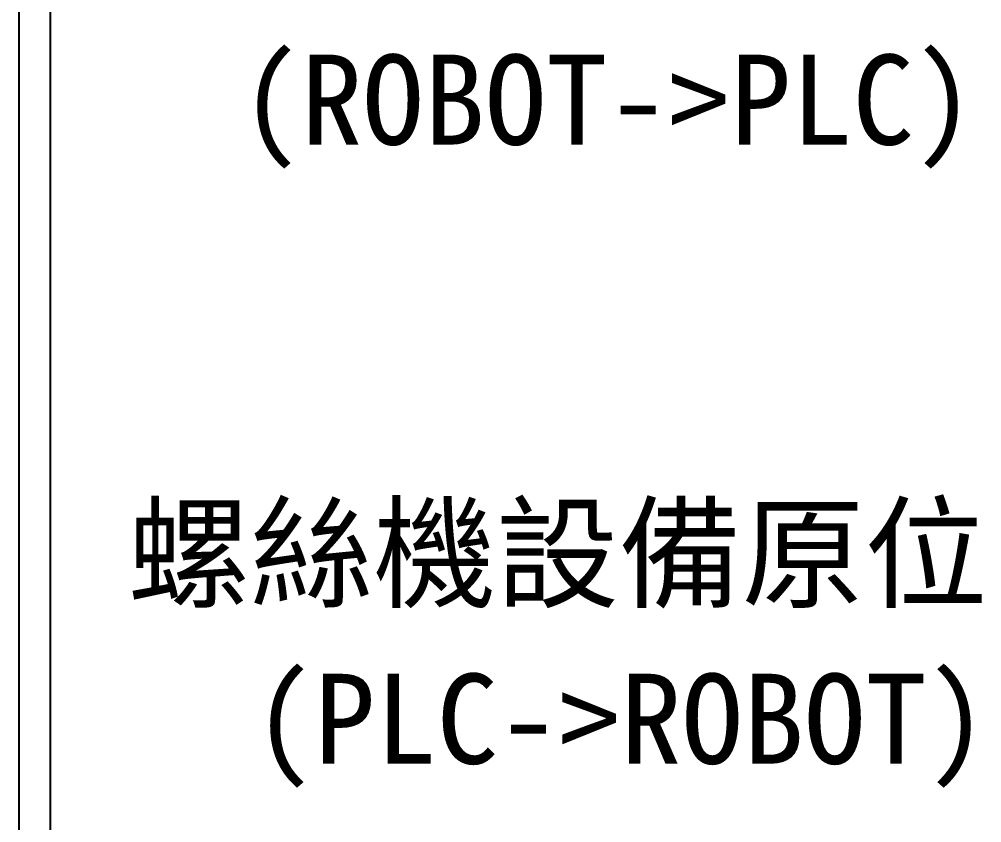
# Model space of a CAD drawing. Extents: x 958 to 1245, y -205 to -1.
# Drawn here: x 957.89 to 996.37, y -172.83 to -140.7 of the extents above; entities that cross this region are included whole.
import ezdxf

# ---------------------------------------------------------------- set-up
doc = ezdxf.new("R2010")
doc.units = 0
doc.layers.add('圖框層', color=7, linetype='CONTINUOUS')
doc.layers.add('標尺寸層', color=3, linetype='CONTINUOUS')
doc.styles.add('STSL', font='kaiu.ttf')

msp = doc.modelspace()

# ---------------------------------------------------------------- linework, layer by layer
at = {"layer": '圖框層', "color": 7}
for p, q in [((957.893, -204.964), (957.893, -0.995)), ((959.143, -203.715), (959.143, -2.245))]:
    msp.add_line(p, q, dxfattribs=at)

# ---------------------------------------------------------------- texts
at = {"layer": '標尺寸層', "color": 7, "style": 'STSL'}
for s, p in [('(ROBOT->PLC)', (966.718, -145.716)), ('螺絲機設備原位', (962.222, -163.858)), ('(PLC->ROBOT)', (967.233, -170.473))]:
    msp.add_text(s, height=3.6, dxfattribs=at).set_placement(p)

doc.saveas('drawing.dxf')
